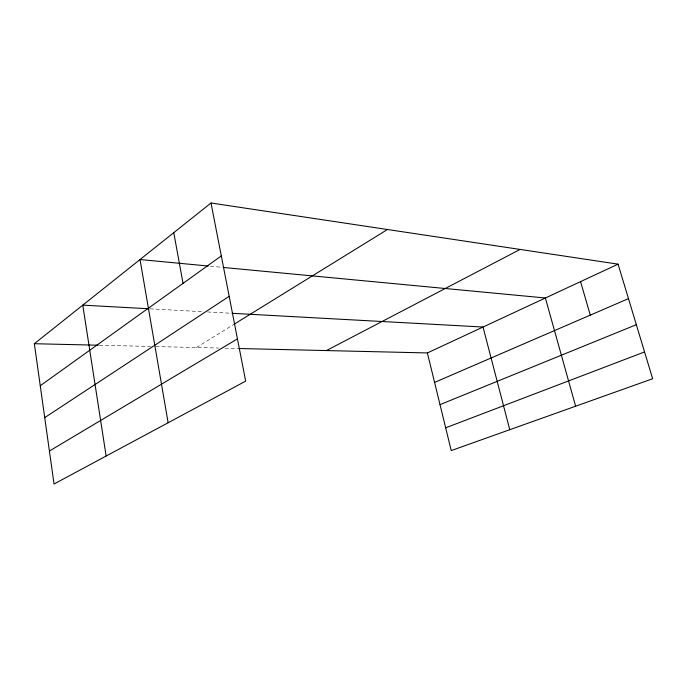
<?xml version="1.0" encoding="UTF-8"?>
<svg xmlns="http://www.w3.org/2000/svg" width="687" height="687" viewBox="0 0 687 687"><rect width="100%" height="100%" fill="white"/><g stroke="black" fill="none" stroke-linecap="round" stroke-linejoin="round"><path stroke-width="0.52" stroke-dasharray="3.44 2.58" d="M196.396 347.519L232.859 324.994M99.357 345.243L150.539 346.446M155.872 346.566L218.646 348.043M225.001 348.189L237.719 348.489M149.981 308.815L203.283 311.735M207.551 311.967L230.995 313.246M210.385 266.221L222.116 267.337"/><path stroke-width="1.03" d="M211.012 203L245.663 381.13L54.041 484L34.35 343.715L211.012 203L618.077 264.151L652.65 378.752L451.222 450.578L427.391 352.938L238.775 348.515M40.25 385.742L221.308 255.933M44.724 417.619L229.166 296.329M233.769 324.436L387.459 229.51M49.412 451.016L237.444 338.889M326.394 350.568L520.076 249.433M427.391 352.938L618.077 264.151M434.588 382.41L628.476 298.622M440.006 404.643L636.342 324.693M445.665 427.812L644.561 351.933M34.35 343.715L98.293 345.218M148.916 308.764L82.775 305.14L106.133 456.031M232.06 313.306L483.021 327.029L509.771 429.701M208.255 266.024L140.019 259.549L168.135 422.754M223.181 267.441L545.384 297.995L575.629 406.223M580.558 281.618L590.288 315.127M173.768 232.67L183.034 283.37"/></g></svg>
